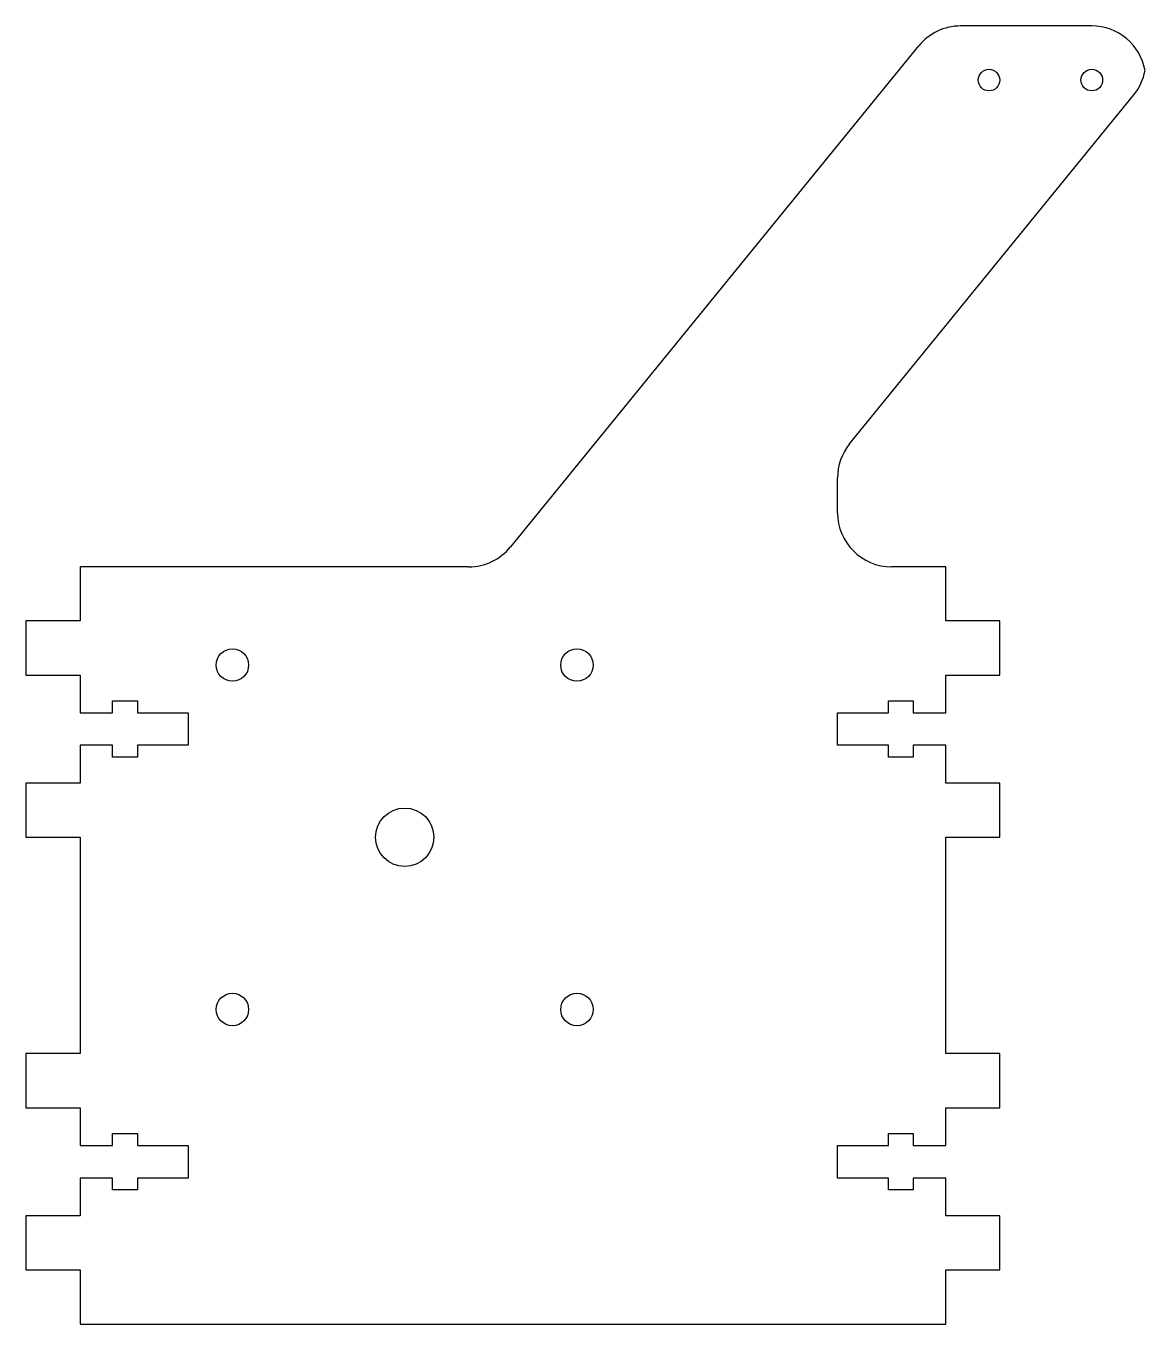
# Model space of a CAD drawing. Header units: millimetres. Extents: x -5 to 98, y 0 to 120.
import ezdxf

# ---------------------------------------------------------------- set-up
doc = ezdxf.new("R2010")
doc.units = ezdxf.units.MM

msp = doc.modelspace()

# ---------------------------------------------------------------- linework, layer by layer
at = {"color": 7, "linetype": 'Continuous', "lineweight": 25}
for p, q in [((93.5, 120), (81.38, 120)), ((77.5, 118.16), (39.79, 71.84)), ((71.12, 81.38), (97.38, 113.62)), ((70, 75), (70, 78.22)), ((35.91, 70), (0, 70)), ((0, 70), (0, 65)), ((80, 70), (75, 70)), ((80, 65), (80, 70)), ((0, 65), (-5, 65)), ((-5, 65), (-5, 60)), ((85, 65), (80, 65)), ((85, 60), (85, 65)), ((-5, 60), (0, 60)), ((0, 60), (0, 56.5)), ((80, 56.5), (80, 60)), ((80, 60), (85, 60)), ((0, 56.5), (3, 56.5)), ((3, 56.5), (3, 57.6)), ((3, 57.6), (5.3, 57.6)), ((5.3, 57.6), (5.3, 56.5)), ((5.3, 56.5), (10, 56.5)), ((10, 56.5), (10, 53.5)), ((70, 53.5), (70, 56.5)), ((70, 56.5), (74.7, 56.5)), ((74.7, 56.5), (74.7, 57.6)), ((74.7, 57.6), (77, 57.6)), ((77, 57.6), (77, 56.5)), ((77, 56.5), (80, 56.5)), ((3, 53.5), (0, 53.5)), ((0, 53.5), (0, 50)), ((3, 52.4), (3, 53.5)), ((10, 53.5), (5.3, 53.5)), ((5.3, 53.5), (5.3, 52.4)), ((74.7, 53.5), (70, 53.5)), ((74.7, 52.4), (74.7, 53.5)), ((80, 53.5), (77, 53.5)), ((77, 53.5), (77, 52.4)), ((80, 50), (80, 53.5)), ((5.3, 52.4), (3, 52.4)), ((77, 52.4), (74.7, 52.4)), ((0, 50), (-5, 50)), ((-5, 50), (-5, 45)), ((85, 50), (80, 50)), ((85, 45), (85, 50)), ((-5, 45), (0, 45)), ((0, 45), (0, 25)), ((80, 25), (80, 45)), ((80, 45), (85, 45)), ((0, 25), (-5, 25)), ((-5, 25), (-5, 20)), ((85, 25), (80, 25)), ((85, 20), (85, 25)), ((-5, 20), (0, 20)), ((0, 20), (0, 16.5)), ((80, 16.5), (80, 20)), ((80, 20), (85, 20)), ((3, 16.5), (3, 17.6)), ((3, 17.6), (5.3, 17.6)), ((5.3, 17.6), (5.3, 16.5)), ((74.7, 16.5), (74.7, 17.6)), ((74.7, 17.6), (77, 17.6)), ((77, 17.6), (77, 16.5)), ((0, 16.5), (3, 16.5)), ((5.3, 16.5), (10, 16.5)), ((10, 16.5), (10, 13.5)), ((70, 13.5), (70, 16.5)), ((70, 16.5), (74.7, 16.5)), ((77, 16.5), (80, 16.5)), ((3, 13.5), (0, 13.5)), ((0, 13.5), (0, 10)), ((3, 12.4), (3, 13.5)), ((10, 13.5), (5.3, 13.5)), ((5.3, 13.5), (5.3, 12.4)), ((74.7, 13.5), (70, 13.5)), ((74.7, 12.4), (74.7, 13.5)), ((80, 13.5), (77, 13.5)), ((77, 13.5), (77, 12.4)), ((80, 10), (80, 13.5)), ((5.3, 12.4), (3, 12.4)), ((77, 12.4), (74.7, 12.4)), ((0, 10), (-5, 10)), ((-5, 10), (-5, 5)), ((85, 10), (80, 10)), ((85, 5), (85, 10)), ((-5, 5), (0, 5)), ((0, 5), (0, 0)), ((80, 0), (80, 5)), ((80, 5), (85, 5)), ((0, 0), (80, 0))]:
    msp.add_line(p, q, dxfattribs=at)
for centre, radius in [((84, 115), 1), ((93.5, 115), 1), ((14.08, 60.92), 1.5), ((45.92, 60.92), 1.5), ((30, 45), 2.7), ((14.08, 29.08), 1.5), ((45.92, 29.08), 1.5)]:
    msp.add_circle(centre, radius, dxfattribs=at)
for centre, start, end in [((81.38, 115), 90, 140.8446), ((93.5, 115), 10.243, 90), ((93.5, 116.78), 320.8446, 349.757), ((75, 78.22), 140.8446, 180), ((75, 75), 180, 270), ((35.91, 75), 270, 320.8446)]:
    msp.add_arc(centre, 5, start, end, dxfattribs=at)

doc.saveas('drawing.dxf')
